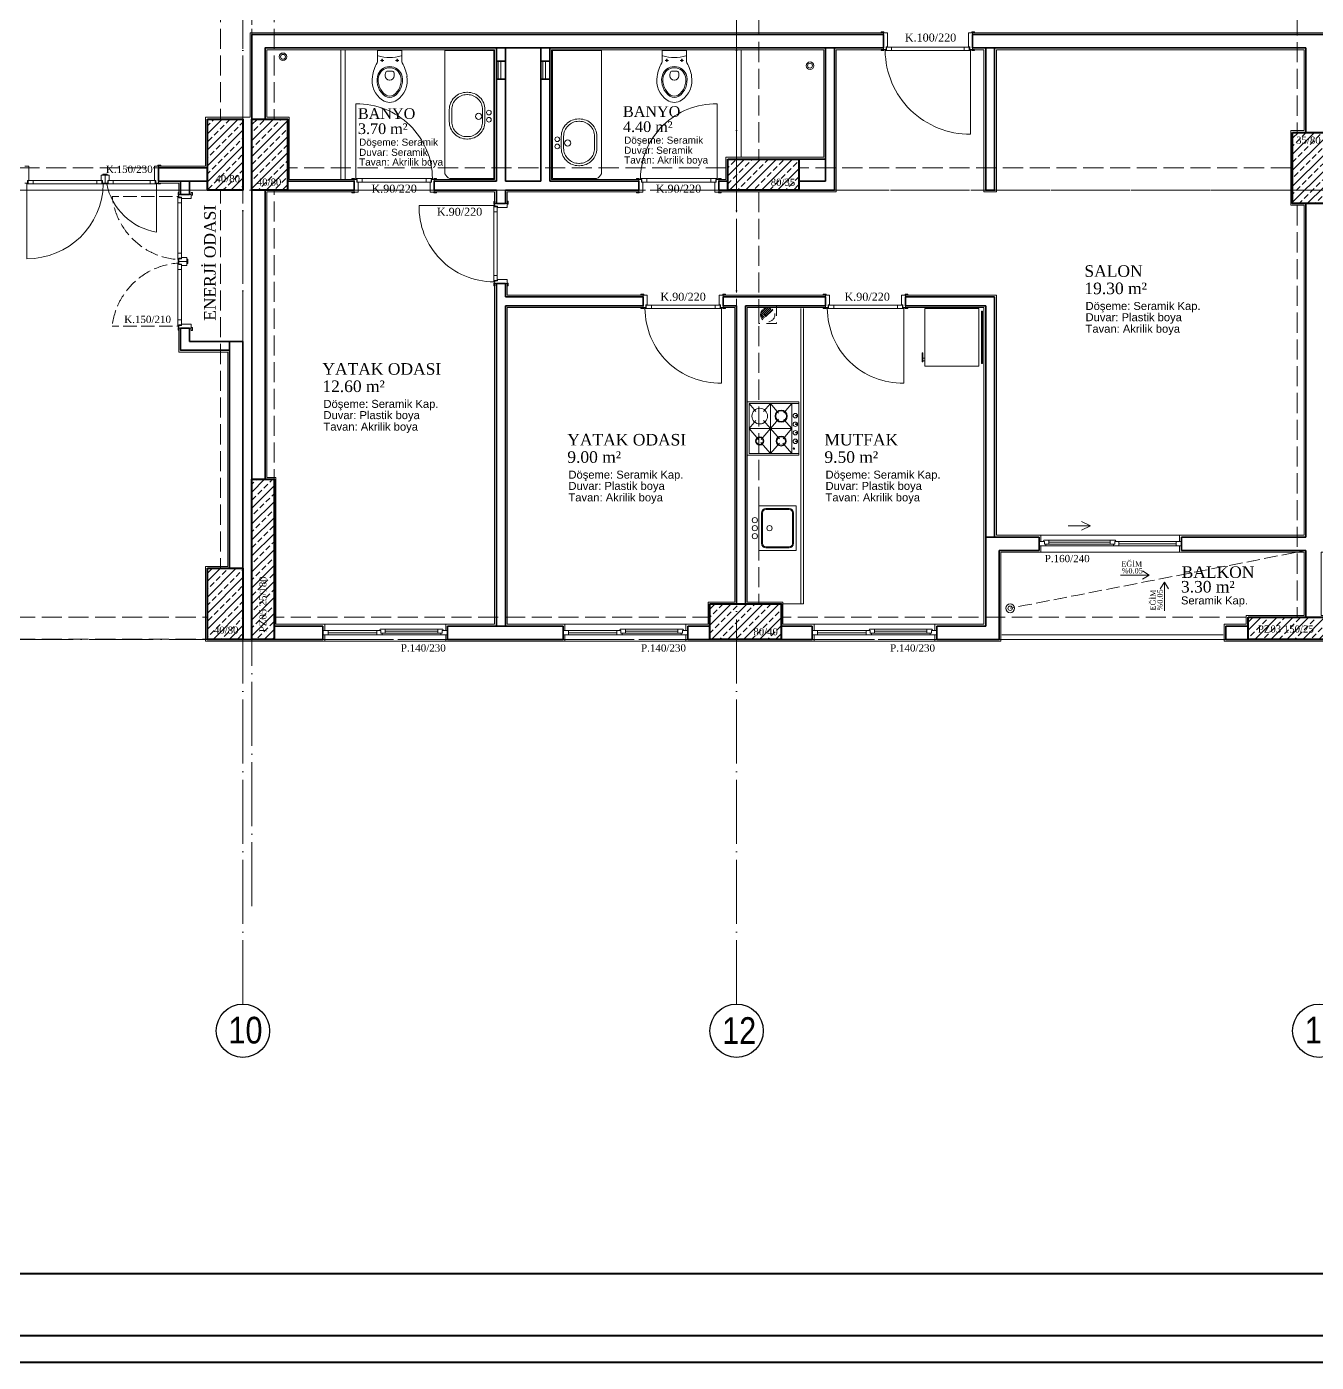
# Model space of a CAD drawing. Header units: millimetres. Extents: x 11587 to 81192, y -36083 to -25300.
# Drawn here: x 27138 to 28588, y -36083 to -34581 of the extents above; entities that cross this region are included whole.
import ezdxf

# ---------------------------------------------------------------- set-up
doc = ezdxf.new("R2010")
doc.units = ezdxf.units.MM
doc.linetypes.add('AKS', pattern=[30, 24, -3, 0, -3])
doc.linetypes.add('IZDUSUM1', pattern=[20, 7.5, -5, 7.5, 0])
for name, color, linetype, lineweight in [('rtm-aks balon', 20, 'Continuous', 25), ('rtm-aks balon yazı', 7, 'Continuous', 20), ('rtm-aks yeni', 7, 'AKS', 20), ('rtm-antet-02', 140, 'Continuous', 40), ('rtm-cam', 141, 'Continuous', 9), ('rtm-duv tugla', 22, 'Continuous', 35), ('rtm-izdusum-üst ince', 8, 'IZDUSUM1', 5), ('rtm-kapı-ahsap', 35, 'Continuous', 13), ('rtm-mhl-yazı-adı', 150, 'Continuous', 30), ('rtm-mhl-yazı-m2', 7, 'Continuous', 20), ('rtm-mhl-yazı-malzeme', 253, 'Continuous', 13), ('rtm-pen-ahsap', 35, 'Continuous', 13), ('rtm-plan katmanı-05', 205, 'Continuous', 20), ('rtm-plan katmanı-07', 135, 'Continuous', 9), ('rtm-sembol ok', 7, 'Continuous', 20), ('rtm-sıva', 252, 'Continuous', 15), ('rtm-tarama-betonarme', 51, 'Continuous', 15), ('rtm-tas_betonarme', 50, 'Continuous', 40), ('rtm-tefris vitrifiye', 9, 'Continuous', 9)]:
    doc.layers.add(name, color=color, linetype=linetype, lineweight=lineweight)
doc.styles.add('AKSYAZI', font='ARIALN.TTF')
doc.styles.add('ARIAL', font='times.ttf')
doc.styles.get("Standard").update_dxf_attribs({"font": 'arial.ttf'})
doc.styles.add('VAZ-OLCU', font='times.ttf', dxfattribs={"height": 60})
pattern_1 = [(45, (3786.76, 20249.116), (-8.980256, 8.980256), []), (45, (3795.74, 20249.116), (-8.980256, 8.980256), [6.35, -3.175])]
pattern_2 = [(45, (1835.655, 20162.28), (-8.980256, 8.980256), []), (45, (1844.636, 20162.28), (-8.980256, 8.980256), [6.35, -3.175])]

# ---------------------------------------------------------------- blocks, each defined once
blk = doc.blocks.new('KİRİŞA')
at = {"layer": 'rtm-izdusum-üst ince', "ltscale": 1.5}
for points in [[(23569.4, -54934.2), (23569.4, -54699.2)], [(23594.4, -54934.2), (23594.4, -54699.2)], [(23324.4, -54989.2), (23554.4, -54989.2)], [(23324.4, -55014.2), (23554.4, -55014.2)], [(23569.4, -55439.2), (23569.4, -55014.2)], [(23594.4, -55439.2), (23594.4, -55014.2)], [(23319.4, -55494.2), (23554.4, -55494.2)], [(23319.4, -55519.2), (23554.4, -55519.2)]]:
    blk.add_lwpolyline(points, dxfattribs=at)
blk = doc.blocks.new('ABLOKKİRİŞ2')
at = {"layer": 'rtm-izdusum-üst ince', "ltscale": 1.5}
for points in [[(26100.5, -54892.4), (26100.5, -54482.4)], [(26125.5, -54892.4), (26125.5, -54482.4)], [(26730.5, -54862.4), (26730.5, -54512.4)], [(25555.5, -54847.4), (25555.5, -54527.4)], [(25580.5, -54847.4), (25580.5, -54527.4)], [(25595.5, -54902.4), (26090.5, -54902.4)], [(26170.5, -54902.4), (26725.5, -54902.4)], [(25555.5, -55252.4), (25555.5, -54927.4)], [(25580.5, -55252.4), (25580.5, -54927.4)], [(25595.5, -54927.4), (26090.5, -54927.4)], [(26100.5, -55392.4), (26100.5, -54927.4)], [(26125.5, -55392.4), (26125.5, -54927.4)], [(26170.5, -54927.4), (26725.5, -54927.4)], [(26730.5, -55407.4), (26730.5, -54942.4)], [(25580.5, -55407.4), (26070.5, -55407.4)], [(26150.5, -55407.4), (26675.5, -55407.4)], [(25580.5, -55432.4), (26070.5, -55432.4)], [(26150.5, -55432.4), (26675.5, -55432.4)]]:
    blk.add_lwpolyline(points, dxfattribs=at)
blk = doc.blocks.new('rty')
at = {"layer": 'rtm-kapı-ahsap'}
for p, q in [((-58244.9, -62700.3), (-58243.8, -62700.3)), ((-58244.9, -62703.4), (-58244.9, -62700.3)), ((-58243.8, -62703.4), (-58244.9, -62703.4)), ((-58243.8, -62700.3), (-58243.8, -62703.4)), ((-58243.8, -62707.4), (-58243.8, -62702.9)), ((-58229.8, -62702.9), (-58243.8, -62702.9)), ((-58232.8, -62705.9), (-58232.8, -62707.4)), ((-58229.8, -62705.9), (-58232.8, -62705.9)), ((-58229.8, -62700.4), (-58229.8, -62703.4)), ((-58228.8, -62700.4), (-58229.8, -62700.4)), ((-58229.8, -62702.9), (-58229.8, -62705.9)), ((-58229.8, -62703.4), (-58228.8, -62703.4)), ((-58229.8, -62704.9), (-58228.8, -62704.9)), ((-58229.7, -62706.4), (-58229.7, -62704.9)), ((-58228.8, -62703.4), (-58228.8, -62700.4)), ((-58228.8, -62790.9), (-58228.8, -62704.9)), ((-58144.8, -62704.9), (-58228.8, -62704.9)), ((-58232.8, -62707.4), (-58243.8, -62707.4)), ((-58232.6, -62706.4), (-58232.6, -62789.4)), ((-58232.6, -62706.4), (-58229.7, -62706.4)), ((-58228.8, -62712), (-58232.6, -62712)), ((-58243.8, -62792.3), (-58244.9, -62792.3)), ((-58244.9, -62792.3), (-58244.9, -62795.4)), ((-58244.9, -62795.4), (-58243.8, -62795.4)), ((-58243.8, -62788.4), (-58243.8, -62792.9)), ((-58232.8, -62788.4), (-58243.8, -62788.4)), ((-58243.8, -62795.4), (-58243.8, -62792.3)), ((-58229.8, -62792.9), (-58243.8, -62792.9)), ((-58232.8, -62789.9), (-58232.8, -62788.4)), ((-58229.8, -62789.9), (-58232.8, -62789.9)), ((-58228.8, -62783.7), (-58232.6, -62783.7)), ((-58232.6, -62789.4), (-58229.7, -62789.4)), ((-58229.8, -62792.9), (-58229.8, -62789.9)), ((-58229.8, -62790.9), (-58228.8, -62790.9)), ((-58229.8, -62795.4), (-58229.8, -62792.3)), ((-58229.8, -62792.3), (-58228.8, -62792.3)), ((-58228.8, -62795.4), (-58229.8, -62795.4)), ((-58229.7, -62789.4), (-58229.7, -62790.9)), ((-58228.8, -62792.3), (-58228.8, -62795.4))]:
    blk.add_line(p, q, dxfattribs=at)
at = {"layer": 'rtm-kapı-ahsap', "const_width": 0.392}
blk.add_lwpolyline([(-58229.2, -62703.9, 1), (-58229.2, -62704.5, 1)], format="xyb", close=True, dxfattribs=at)
at = {"layer": 'rtm-kapı-ahsap'}
blk.add_arc((-58229.1, -62706.6), 84.3, 270.2011, 1.1472, dxfattribs=at)
blk = doc.blocks.new('K-100')
at = {"layer": 'rtm-kapı-ahsap'}
for p, q in [((-34308.1, -13702.2), (-34307, -13702.2)), ((-34308.1, -13705.4), (-34308.1, -13702.2)), ((-34307, -13705.4), (-34308.1, -13705.4)), ((-34307, -13702.2), (-34307, -13705.4)), ((-34307, -13709.3), (-34307, -13704.8)), ((-34288, -13704.8), (-34307, -13704.8)), ((-34291, -13709.3), (-34307, -13709.3)), ((-34288, -13707.8), (-34291, -13707.8)), ((-34291, -13707.8), (-34291, -13709.3)), ((-34290.8, -13801.3), (-34290.8, -13708.3)), ((-34290.8, -13708.3), (-34287.9, -13708.3)), ((-34288, -13702.3), (-34288, -13705.4)), ((-34287, -13702.3), (-34288, -13702.3)), ((-34288, -13704.8), (-34288, -13707.8)), ((-34288, -13705.4), (-34287, -13705.4)), ((-34288, -13706.8), (-34287, -13706.8)), ((-34287.9, -13708.3), (-34287.9, -13706.8)), ((-34287, -13705.4), (-34287, -13702.3)), ((-34287, -13706.8), (-34287, -13802.8)), ((-34287, -13713.9), (-34290.8, -13713.9)), ((-34287, -13795.6), (-34290.8, -13795.6)), ((-34307, -13804.2), (-34308.1, -13804.2)), ((-34308.1, -13804.2), (-34308.1, -13807.3)), ((-34308.1, -13807.3), (-34307, -13807.3)), ((-34307, -13800.3), (-34307, -13804.8)), ((-34291, -13800.3), (-34307, -13800.3)), ((-34307, -13807.3), (-34307, -13804.2)), ((-34288, -13804.8), (-34307, -13804.8)), ((-34291, -13801.8), (-34291, -13800.3)), ((-34288, -13801.8), (-34291, -13801.8)), ((-34290.8, -13801.3), (-34287.9, -13801.3)), ((-34288, -13804.8), (-34288, -13801.8)), ((-34288, -13802.8), (-34287, -13802.8)), ((-34288, -13807.3), (-34288, -13804.2)), ((-34288, -13804.2), (-34287, -13804.2)), ((-34287, -13807.3), (-34288, -13807.3)), ((-34287.9, -13801.3), (-34287.9, -13802.8)), ((-34193, -13802.8), (-34287, -13802.8)), ((-34287, -13804.2), (-34287, -13807.3))]:
    blk.add_line(p, q, dxfattribs=at)
at = {"layer": 'rtm-kapı-ahsap', "const_width": 0.392}
blk.add_lwpolyline([(-34287.4, -13803.7, -1), (-34287.4, -13803.1, -1)], format="xyb", close=True, dxfattribs=at)
at = {"layer": 'rtm-kapı-ahsap'}
blk.add_arc((-34287.9, -13801.7), 94.9, 359.3332, 89.4605, dxfattribs=at)

msp = doc.modelspace()

# ---------------------------------------------------------------- hatches: boundary and pattern name
at = {"layer": 'rtm-izdusum-üst ince', "ltscale": 1.5}
h = msp.add_hatch(dxfattribs=at)
h.set_pattern_fill('ANSI31', color=256, scale=0.5, angle=270, style=0)
h.set_pattern_definition([(315, (27961.192, -33700.7417), (1.122532, 1.122532), [])])
edge = h.paths.add_edge_path()
edge.add_arc((27971.19, -34905.13), 8, 42.76259, 222.76259)
edge.add_line((27965.32, -34910.57), (27977.07, -34899.7))
at = {"layer": 'rtm-tarama-betonarme'}
h = msp.add_hatch(dxfattribs=at)
h.set_pattern_fill('ANSI33', color=256, scale=2, style=0)
h.set_pattern_definition(pattern_1)
h.paths.add_polyline_path([(27381.19, -34765.13), (27341.19, -34765.13), (27341.19, -34685.13), (27381.19, -34685.13)])
h = msp.add_hatch(dxfattribs=at)
h.set_pattern_fill('ANSI33', color=256, scale=2, style=0)
h.set_pattern_definition(pattern_2)
h.paths.add_polyline_path([(27391.19, -34685.13), (27431.19, -34685.13), (27431.19, -34765.13), (27391.19, -34765.13)])
h = msp.add_hatch(dxfattribs=at)
h.set_pattern_fill('ANSI33', color=256, scale=2, style=0)
h.set_pattern_definition(pattern_2)
h.paths.add_polyline_path([(28561.19, -34780.13), (28561.19, -34700.13), (28596.19, -34700.13), (28596.19, -34780.13)])
h = msp.add_hatch(dxfattribs=at)
h.set_pattern_fill('ANSI33', color=256, scale=2, style=0)
h.set_pattern_definition(pattern_2)
h.paths.add_polyline_path([(27926.19, -34765.13), (27926.19, -34730.13), (28006.19, -34730.13), (28006.19, -34765.13)])
h = msp.add_hatch(dxfattribs=at)
h.set_pattern_fill('ANSI33', color=256, scale=2, style=0)
h.set_pattern_definition(pattern_2)
h.paths.add_polyline_path([(27391.19, -35270.13), (27391.19, -35090.13), (27416.19, -35090.13), (27416.19, -35270.13)])
h = msp.add_hatch(dxfattribs=at)
h.set_pattern_fill('ANSI33', color=256, scale=2, style=0)
h.set_pattern_definition(pattern_1)
h.paths.add_polyline_path([(27381.19, -35270.13), (27341.19, -35270.13), (27341.19, -35190.13), (27381.19, -35190.13)])
h = msp.add_hatch(dxfattribs=at)
h.set_pattern_fill('ANSI33', color=256, scale=2, style=0)
h.set_pattern_definition(pattern_2)
h.paths.add_polyline_path([(27906.19, -35270.13), (27906.19, -35230.13), (27986.19, -35230.13), (27986.19, -35270.13)])
h = msp.add_hatch(dxfattribs=at)
h.set_pattern_fill('ANSI33', color=256, scale=2, style=0)
h.set_pattern_definition(pattern_2)
h.paths.add_polyline_path([(28511.19, -35245.13), (28661.19, -35245.13), (28661.19, -35270.13), (28511.19, -35270.13)])

# ---------------------------------------------------------------- linework, layer by layer
at = {"layer": 'rtm-aks balon'}
for centre in [(27381.19, -35710.13), (27936.19, -35710.13), (28591.19, -35710.13)]:
    msp.add_circle(centre, 30, dxfattribs=at)
at = {"layer": 'rtm-aks yeni', "ltscale": 3}
for p, q in [((27391.19, -35570.13), (27391.19, -33480.13)), ((27936.19, -35680.13), (27936.19, -33480.13)), ((27381.19, -35680.13), (27381.19, -34415.13)), ((25316.19, -34765.13), (33681.19, -34765.13)), ((25316.19, -35270.13), (33681.19, -35270.13))]:
    msp.add_line(p, q, dxfattribs=at)
at = {"layer": 'rtm-antet-02'}
for points in [[(25171.61, -31582.89), (25171.61, -36082.89), (33826.61, -36082.89), (33826.61, -31582.89), (25171.61, -31582.89)], [(25201.61, -35982.89), (33796.61, -35982.89)]]:
    msp.add_lwpolyline(points, dxfattribs=at)
msp.add_lwpolyline([(25201.61, -31612.89), (25201.61, -36052.89), (33796.61, -36052.89), (33796.61, -31612.89)], close=True, dxfattribs=at)
at = {"layer": 'rtm-cam'}
for p, q in [((28287.19, -35160.88), (28356.19, -35160.88)), ((28365.69, -35162.63), (28430.19, -35162.63)), ((27531.69, -35262.63), (27477.19, -35262.63)), ((27600.19, -35260.88), (27541.19, -35260.88)), ((27801.69, -35262.63), (27747.19, -35262.63)), ((27870.19, -35260.88), (27811.19, -35260.88)), ((28081.69, -35262.63), (28027.19, -35262.63)), ((28150.19, -35260.88), (28091.19, -35260.88))]:
    msp.add_line(p, q, dxfattribs=at)
at = {"layer": 'rtm-duv tugla'}
for points in [[(28101.19, -34590.13), (27391.19, -34590.13), (27391.19, -34685.13)], [(28101.19, -34605.13), (28101.19, -34590.13)], [(28966.19, -34590.13), (28201.19, -34590.13)], [(28201.19, -34605.13), (28201.19, -34590.13)], [(27406.19, -34685.13), (27406.19, -34605.13), (28101.19, -34605.13)], [(27666.19, -34605.13), (27666.19, -34755.13)], [(27676.19, -34605.13), (27676.19, -34755.13)], [(27716.19, -34605.13), (27716.19, -34755.13)], [(27726.19, -34605.13), (27726.19, -34755.13)], [(28036.19, -34755.13), (28036.19, -34605.13)], [(28046.19, -34765.13), (28046.19, -34605.13)], [(28201.19, -34605.13), (28576.19, -34605.13)], [(28226.19, -34605.13), (28226.19, -34765.13), (28216.19, -34765.13), (28216.19, -34605.13)], [(28576.19, -34700.13), (28576.19, -34605.13)], [(27676.19, -34620.13), (27666.19, -34620.13)], [(27726.19, -34620.13), (27716.19, -34620.13)], [(27676.19, -34640.13), (27666.19, -34640.13)], [(27726.19, -34640.13), (27716.19, -34640.13)], [(28006.19, -34730.13), (28036.19, -34730.13)], [(27341.19, -34740.13), (27286.19, -34740.13)], [(27286.19, -34740.13), (27286.19, -34755.13)], [(27341.19, -34755.13), (27286.19, -34755.13)], [(27311.19, -34755.13), (27311.19, -34770.13)], [(27321.19, -34755.13), (27321.19, -34770.13)], [(27431.19, -34755.13), (27506.19, -34755.13)], [(27506.19, -34765.13), (27506.19, -34755.13)], [(27596.19, -34755.13), (27666.19, -34755.13)], [(27596.19, -34765.13), (27596.19, -34755.13)], [(27676.19, -34755.13), (27716.19, -34755.13)], [(27726.19, -34755.13), (27826.19, -34755.13)], [(27826.19, -34765.13), (27826.19, -34755.13)], [(27916.19, -34755.13), (27926.19, -34755.13)], [(27916.19, -34765.13), (27916.19, -34755.13)], [(28006.19, -34755.13), (28036.19, -34755.13)], [(27321.19, -34770.13), (27311.19, -34770.13)], [(27391.19, -35090.13), (27391.19, -34765.13)], [(27406.19, -35090.13), (27406.19, -34765.13)], [(27431.19, -34765.13), (27506.19, -34765.13)], [(27596.19, -34765.13), (27666.19, -34765.13)], [(27666.19, -34765.13), (27666.19, -34780.13)], [(27676.19, -34765.13), (27676.19, -34780.13)], [(27676.19, -34765.13), (27826.19, -34765.13)], [(27916.19, -34765.13), (27926.19, -34765.13)], [(28006.19, -34765.13), (28046.19, -34765.13)], [(27676.19, -34780.13), (27666.19, -34780.13)], [(28576.19, -35155.13), (28576.19, -34780.13)], [(27666.19, -34870.13), (27666.19, -35255.13)], [(27676.19, -34870.13), (27666.19, -34870.13)], [(27676.19, -34870.13), (27676.19, -34885.13)], [(27676.19, -34885.13), (27831.19, -34885.13)], [(27676.19, -34895.13), (27676.19, -35255.13)], [(27676.19, -34895.13), (27831.19, -34895.13)], [(27831.19, -34885.13), (27831.19, -34895.13)], [(27921.19, -34885.13), (28036.19, -34885.13)], [(27921.19, -34885.13), (27921.19, -34895.13)], [(27921.19, -34895.13), (27936.19, -34895.13)], [(27936.19, -34895.13), (27936.19, -35230.13)], [(27946.19, -34895.13), (27946.19, -35230.13)], [(27946.19, -34895.13), (28036.19, -34895.13)], [(28036.19, -34885.13), (28036.19, -34895.13)], [(28126.19, -34885.13), (28226.19, -34885.13)], [(28126.19, -34885.13), (28126.19, -34895.13)], [(28126.19, -34895.13), (28216.19, -34895.13)], [(28216.19, -35155.13), (28216.19, -34895.13)], [(28226.19, -35155.13), (28226.19, -34885.13)], [(27311.19, -34920.13), (27311.19, -34945.13), (27366.19, -34945.13)], [(27321.19, -34920.13), (27311.19, -34920.13)], [(27321.19, -34920.13), (27321.19, -34935.13), (27381.19, -34935.13)], [(27366.19, -34935.13), (27366.19, -35190.13)], [(27381.19, -34935.13), (27381.19, -35190.13)], [(28276.19, -35155.13), (28216.19, -35155.13)], [(28216.19, -35155.13), (28216.19, -35255.13)], [(28276.19, -35170.13), (28276.19, -35155.13)], [(28576.19, -35155.13), (28436.19, -35155.13)], [(28436.19, -35170.13), (28436.19, -35155.13)], [(28276.19, -35170.13), (28231.19, -35170.13)], [(28231.19, -35170.13), (28231.19, -35270.13)], [(28576.19, -35170.13), (28436.19, -35170.13)], [(28576.19, -35245.13), (28576.19, -35170.13)], [(27471.19, -35255.13), (27416.19, -35255.13)], [(27471.19, -35255.13), (27471.19, -35270.13)], [(27741.19, -35255.13), (27611.19, -35255.13)], [(27611.19, -35255.13), (27611.19, -35270.13)], [(27741.19, -35255.13), (27741.19, -35270.13)], [(27906.19, -35255.13), (27881.19, -35255.13)], [(27881.19, -35255.13), (27881.19, -35270.13)], [(28021.19, -35255.13), (27986.19, -35255.13)], [(28021.19, -35255.13), (28021.19, -35270.13)], [(28161.19, -35255.13), (28161.19, -35270.13)], [(28216.19, -35255.13), (28161.19, -35255.13)], [(28511.19, -35255.13), (28486.19, -35255.13)], [(28486.19, -35270.13), (28486.19, -35255.13)], [(27381.19, -35270.13), (27391.19, -35270.13)], [(27471.19, -35270.13), (27416.19, -35270.13)], [(27741.19, -35270.13), (27611.19, -35270.13)], [(27906.19, -35270.13), (27881.19, -35270.13)], [(28021.19, -35270.13), (27986.19, -35270.13)], [(28231.19, -35270.13), (28161.19, -35270.13)], [(28511.19, -35270.13), (28486.19, -35270.13)]]:
    msp.add_lwpolyline(points, dxfattribs=at)
at = {"layer": 'rtm-izdusum-üst ince'}
for p, q in [((27234.2, -34772.14), (27308.19, -34772.14)), ((27234.2, -34918.13), (27308.19, -34918.13))]:
    msp.add_line(p, q, dxfattribs=at)
at = {"layer": 'rtm-izdusum-üst ince', "ltscale": 1.5}
for points in [[(27961.19, -34895.13), (27981.19, -34895.13), (27981.19, -34915.13), (27961.19, -34915.13), (27961.19, -34895.13)], [(27977.07, -34899.7), (27965.32, -34910.57)]]:
    msp.add_lwpolyline(points, dxfattribs=at)
at = {"layer": 'rtm-izdusum-üst ince'}
msp.add_lwpolyline([(28576.19, -35170.13), (28243.69, -35235.13)], dxfattribs=at)
at = {"layer": 'rtm-izdusum-üst ince', "ltscale": 1.5}
msp.add_circle((27971.19, -34905.13), 8, dxfattribs=at)
at = {"layer": 'rtm-izdusum-üst ince'}
for centre, start, end in [((27313.79, -34763.25), 186.37639, 265.99449), ((27313.79, -34927.02), 94.00551, 173.62361)]:
    msp.add_arc(centre, 80.08, start, end, dxfattribs=at)
at = {"layer": 'rtm-kapı-ahsap'}
for p, q in [((27140.69, -34738.13), (27136.19, -34738.13)), ((27140.69, -34754.13), (27140.69, -34738.13)), ((27281.69, -34754.13), (27281.69, -34738.13)), ((27281.69, -34738.13), (27286.19, -34738.13)), ((27285.62, -34736.98), (27288.74, -34736.98)), ((27285.62, -34738.13), (27285.62, -34736.98)), ((27288.74, -34738.13), (27285.62, -34738.13)), ((27286.19, -34757.13), (27286.19, -34738.13)), ((27288.74, -34736.98), (27288.74, -34738.13)), ((27136.19, -34757.13), (27139.19, -34757.13)), ((27138.2, -34757.13), (27138.2, -34758.13)), ((27139.71, -34757.19), (27138.2, -34757.19)), ((27224.19, -34758.13), (27138.2, -34758.13)), ((27138.2, -34842.12), (27138.2, -34758.13)), ((27139.19, -34754.13), (27140.69, -34754.13)), ((27139.19, -34757.13), (27139.19, -34754.13)), ((27139.71, -34754.27), (27222.68, -34754.27)), ((27139.71, -34754.27), (27139.71, -34757.19)), ((27145.34, -34758.13), (27145.34, -34754.27)), ((27217.05, -34758.13), (27217.05, -34754.27)), ((27221.69, -34748.13), (27226.19, -34748.13)), ((27221.69, -34754.13), (27221.69, -34748.13)), ((27223.19, -34754.13), (27221.69, -34754.13)), ((27222.68, -34754.27), (27222.68, -34757.19)), ((27222.68, -34757.19), (27224.19, -34757.19)), ((27223.19, -34757.13), (27223.19, -34754.13)), ((27226.19, -34757.13), (27223.19, -34757.13)), ((27226.76, -34746.98), (27223.64, -34746.98)), ((27223.64, -34746.98), (27223.64, -34748.13)), ((27223.64, -34748.13), (27226.76, -34748.13)), ((27223.69, -34758.11), (27223.69, -34757.13)), ((27223.69, -34757.13), (27226.76, -34757.13)), ((27226.76, -34758.11), (27223.69, -34758.11)), ((27224.19, -34757.13), (27224.19, -34758.13)), ((27225.62, -34748.13), (27225.62, -34746.98)), ((27225.62, -34746.98), (27228.74, -34746.98)), ((27228.74, -34748.13), (27225.62, -34748.13)), ((27228.69, -34757.13), (27225.62, -34757.13)), ((27225.62, -34757.13), (27225.62, -34758.11)), ((27225.62, -34758.11), (27228.69, -34758.11)), ((27226.19, -34757.13), (27226.19, -34748.13)), ((27226.19, -34757.13), (27226.19, -34748.13)), ((27230.69, -34748.13), (27226.19, -34748.13)), ((27226.19, -34757.13), (27229.19, -34757.13)), ((27226.76, -34748.13), (27226.76, -34746.98)), ((27226.76, -34757.13), (27226.76, -34758.11)), ((27228.2, -34757.13), (27228.2, -34758.13)), ((27229.71, -34757.19), (27228.2, -34757.19)), ((27228.2, -34758.13), (27284.19, -34758.13)), ((27228.69, -34758.11), (27228.69, -34757.13)), ((27228.74, -34746.98), (27228.74, -34748.13)), ((27229.19, -34754.13), (27230.69, -34754.13)), ((27229.19, -34757.13), (27229.19, -34754.13)), ((27229.71, -34754.27), (27229.71, -34757.19)), ((27282.68, -34754.27), (27229.71, -34754.27)), ((27230.69, -34754.13), (27230.69, -34748.13)), ((27235.34, -34758.13), (27235.34, -34754.27)), ((27277.05, -34758.13), (27277.05, -34754.27)), ((27283.19, -34754.13), (27281.69, -34754.13)), ((27282.68, -34754.27), (27282.68, -34757.19)), ((27282.68, -34757.19), (27284.19, -34757.19)), ((27283.19, -34757.13), (27283.19, -34754.13)), ((27286.19, -34757.13), (27283.19, -34757.13)), ((27284.19, -34757.13), (27284.19, -34758.13)), ((27284.19, -34812.12), (27284.19, -34758.13)), ((27285.62, -34757.13), (27285.62, -34758.11)), ((27288.69, -34757.13), (27285.62, -34757.13)), ((27285.62, -34758.11), (27288.69, -34758.11)), ((27288.69, -34758.11), (27288.69, -34757.13)), ((27309.19, -34772.14), (27308.19, -34772.14)), ((27308.19, -34843.13), (27308.19, -34772.14)), ((27308.21, -34767.64), (27309.19, -34767.64)), ((27308.21, -34770.7), (27308.21, -34767.64)), ((27309.19, -34770.7), (27308.21, -34770.7)), ((27309.14, -34773.65), (27309.14, -34772.14)), ((27312.06, -34773.65), (27309.14, -34773.65)), ((27309.19, -34767.64), (27309.19, -34770.7)), ((27309.19, -34770.13), (27309.19, -34773.13)), ((27309.19, -34770.13), (27323.19, -34770.13)), ((27309.19, -34773.13), (27312.19, -34773.13)), ((27312.06, -34773.65), (27312.06, -34841.62)), ((27312.19, -34773.13), (27312.19, -34774.63)), ((27312.19, -34774.63), (27323.19, -34774.63)), ((27323.19, -34767.58), (27323.19, -34770.7)), ((27324.34, -34767.58), (27323.19, -34767.58)), ((27323.19, -34774.63), (27323.19, -34770.13)), ((27323.19, -34770.7), (27324.34, -34770.7)), ((27324.34, -34770.7), (27324.34, -34767.58)), ((27308.19, -34779.28), (27312.06, -34779.28)), ((27308.19, -34835.99), (27312.06, -34835.99)), ((27309.19, -34843.13), (27308.19, -34843.13)), ((27308.19, -34847.14), (27308.19, -34918.13)), ((27309.19, -34847.14), (27308.19, -34847.14)), ((27308.21, -34845.7), (27308.21, -34842.64)), ((27308.21, -34842.64), (27309.19, -34842.64)), ((27309.19, -34844.57), (27308.21, -34844.57)), ((27308.21, -34844.57), (27308.21, -34847.63)), ((27309.19, -34845.7), (27308.21, -34845.7)), ((27308.21, -34847.63), (27309.19, -34847.63)), ((27309.14, -34841.62), (27309.14, -34843.13)), ((27312.06, -34841.62), (27309.14, -34841.62)), ((27309.14, -34848.65), (27309.14, -34847.14)), ((27312.06, -34848.65), (27309.14, -34848.65)), ((27309.19, -34842.13), (27312.19, -34842.13)), ((27309.19, -34845.13), (27309.19, -34842.13)), ((27309.19, -34842.64), (27309.19, -34845.7)), ((27309.19, -34847.63), (27309.19, -34844.57)), ((27309.19, -34845.13), (27309.19, -34848.13)), ((27309.19, -34845.13), (27318.19, -34845.13)), ((27309.19, -34845.13), (27318.19, -34845.13)), ((27309.19, -34848.13), (27312.19, -34848.13)), ((27312.06, -34916.62), (27312.06, -34848.65)), ((27312.19, -34842.13), (27312.19, -34840.63)), ((27312.19, -34840.63), (27318.19, -34840.63)), ((27312.19, -34848.13), (27312.19, -34849.63)), ((27312.19, -34849.63), (27318.19, -34849.63)), ((27318.19, -34840.63), (27318.19, -34845.13)), ((27319.34, -34842.58), (27318.19, -34842.58)), ((27318.19, -34842.58), (27318.19, -34845.7)), ((27318.19, -34847.69), (27318.19, -34844.57)), ((27318.19, -34844.57), (27319.34, -34844.57)), ((27318.19, -34849.63), (27318.19, -34845.13)), ((27318.19, -34845.7), (27319.34, -34845.7)), ((27319.34, -34847.69), (27318.19, -34847.69)), ((27319.34, -34845.7), (27319.34, -34842.58)), ((27319.34, -34844.57), (27319.34, -34847.69)), ((27308.19, -34854.28), (27312.06, -34854.28)), ((27308.19, -34910.99), (27312.06, -34910.99)), ((27309.19, -34918.13), (27308.19, -34918.13)), ((27308.21, -34919.57), (27308.21, -34922.63)), ((27309.19, -34919.57), (27308.21, -34919.57)), ((27308.21, -34922.63), (27309.19, -34922.63)), ((27309.14, -34916.62), (27309.14, -34918.13)), ((27312.06, -34916.62), (27309.14, -34916.62)), ((27309.19, -34917.13), (27312.19, -34917.13)), ((27309.19, -34920.13), (27309.19, -34917.13)), ((27309.19, -34922.63), (27309.19, -34919.57)), ((27309.19, -34920.13), (27323.19, -34920.13)), ((27312.19, -34917.13), (27312.19, -34915.63)), ((27312.19, -34915.63), (27323.19, -34915.63)), ((27323.19, -34915.63), (27323.19, -34920.13)), ((27323.19, -34919.57), (27324.34, -34919.57)), ((27323.19, -34922.69), (27323.19, -34919.57)), ((27324.34, -34922.69), (27323.19, -34922.69)), ((27324.34, -34919.57), (27324.34, -34922.69))]:
    msp.add_line(p, q, dxfattribs=at)
for points in [[(27668.19, -34620.13), (27668.19, -34640.13)], [(27671.19, -34620.13), (27671.19, -34640.13)], [(27718.19, -34620.13), (27718.19, -34640.13)], [(27721.19, -34620.13), (27721.19, -34640.13)]]:
    msp.add_lwpolyline(points, dxfattribs=at)
at = {"layer": 'rtm-kapı-ahsap', "const_width": 0.392}
for points in [[(27285.12, -34757.72, 1), (27284.51, -34757.72, 1)], [(27308.6, -34771.21, -1), (27308.6, -34771.81, -1)], [(27308.6, -34919.06, 1), (27308.6, -34918.45, 1)]]:
    msp.add_lwpolyline(points, format="xyb", close=True, dxfattribs=at)
at = {"layer": 'rtm-kapı-ahsap'}
for centre, radius, start, end in [((27138.6, -34756.52), 85.6, 269.73074, 358.92101), ((27294.71, -34745.18), 67.77, 191.02098, 261.06269)]:
    msp.add_arc(centre, radius, start, end, dxfattribs=at)
at = {"layer": 'rtm-pen-ahsap'}
for p, q in [((28276.19, -35160.13), (28282.19, -35160.13)), ((28283.69, -35165.13), (28276.19, -35165.13)), ((28281.56, -35158.63), (28287.19, -35158.63)), ((28282.19, -35163.13), (28282.19, -35160.13)), ((28282.19, -35163.13), (28287.19, -35163.13)), ((28283.69, -35165.13), (28283.69, -35163.13)), ((28356.19, -35158.63), (28287.19, -35158.63)), ((28287.19, -35163.13), (28287.19, -35158.63)), ((28356.19, -35163.13), (28287.19, -35163.13)), ((28361.83, -35158.63), (28356.19, -35158.63)), ((28356.19, -35163.13), (28356.19, -35158.63)), ((28361.19, -35163.13), (28356.19, -35163.13)), ((28359.69, -35163.13), (28359.69, -35165.13)), ((28367.19, -35165.13), (28359.69, -35165.13)), ((28361.19, -35160.13), (28365.69, -35160.13)), ((28361.19, -35163.13), (28361.19, -35160.13)), ((28425.19, -35160.13), (28365.69, -35160.13)), ((28365.69, -35165.13), (28365.69, -35160.13)), ((28367.19, -35165.13), (28436.19, -35165.13)), ((28425.19, -35160.13), (28430.83, -35160.13)), ((28430.19, -35165.13), (28430.19, -35160.13)), ((28436.19, -35160.13), (28430.19, -35160.13)), ((27471.19, -35260.13), (27477.19, -35260.13)), ((27530.19, -35265.13), (27471.19, -35265.13)), ((27482.19, -35260.13), (27476.56, -35260.13)), ((27477.19, -35265.13), (27477.19, -35260.13)), ((27482.19, -35260.13), (27531.69, -35260.13)), ((27530.19, -35265.13), (27537.69, -35265.13)), ((27536.19, -35260.13), (27531.69, -35260.13)), ((27531.69, -35265.13), (27531.69, -35260.13)), ((27535.56, -35258.63), (27541.19, -35258.63)), ((27536.19, -35263.13), (27536.19, -35260.13)), ((27536.19, -35263.13), (27541.19, -35263.13)), ((27537.69, -35263.13), (27537.69, -35265.13)), ((27541.19, -35258.63), (27600.19, -35258.63)), ((27541.19, -35263.13), (27541.19, -35258.63)), ((27541.19, -35263.13), (27600.19, -35263.13)), ((27605.83, -35258.63), (27600.19, -35258.63)), ((27600.19, -35263.13), (27600.19, -35258.63)), ((27605.19, -35263.13), (27600.19, -35263.13)), ((27603.69, -35265.13), (27603.69, -35263.13)), ((27603.69, -35265.13), (27611.19, -35265.13)), ((27611.19, -35260.13), (27605.19, -35260.13)), ((27605.19, -35263.13), (27605.19, -35260.13)), ((27741.19, -35260.13), (27747.19, -35260.13)), ((27800.19, -35265.13), (27741.19, -35265.13)), ((27752.19, -35260.13), (27746.56, -35260.13)), ((27747.19, -35265.13), (27747.19, -35260.13)), ((27752.19, -35260.13), (27801.69, -35260.13)), ((27800.19, -35265.13), (27807.69, -35265.13)), ((27806.19, -35260.13), (27801.69, -35260.13)), ((27801.69, -35265.13), (27801.69, -35260.13)), ((27805.56, -35258.63), (27811.19, -35258.63)), ((27806.19, -35263.13), (27806.19, -35260.13)), ((27806.19, -35263.13), (27811.19, -35263.13)), ((27807.69, -35263.13), (27807.69, -35265.13)), ((27811.19, -35258.63), (27870.19, -35258.63)), ((27811.19, -35263.13), (27811.19, -35258.63)), ((27811.19, -35263.13), (27870.19, -35263.13)), ((27875.83, -35258.63), (27870.19, -35258.63)), ((27870.19, -35263.13), (27870.19, -35258.63)), ((27875.19, -35263.13), (27870.19, -35263.13)), ((27873.69, -35265.13), (27873.69, -35263.13)), ((27873.69, -35265.13), (27881.19, -35265.13)), ((27881.19, -35260.13), (27875.19, -35260.13)), ((27875.19, -35263.13), (27875.19, -35260.13)), ((28021.19, -35260.13), (28027.19, -35260.13)), ((28080.19, -35265.13), (28021.19, -35265.13)), ((28032.19, -35260.13), (28026.56, -35260.13)), ((28027.19, -35265.13), (28027.19, -35260.13)), ((28032.19, -35260.13), (28081.69, -35260.13)), ((28080.19, -35265.13), (28087.69, -35265.13)), ((28086.19, -35260.13), (28081.69, -35260.13)), ((28081.69, -35265.13), (28081.69, -35260.13)), ((28085.56, -35258.63), (28091.19, -35258.63)), ((28086.19, -35263.13), (28086.19, -35260.13)), ((28086.19, -35263.13), (28091.19, -35263.13)), ((28087.69, -35263.13), (28087.69, -35265.13)), ((28091.19, -35258.63), (28150.19, -35258.63)), ((28091.19, -35263.13), (28091.19, -35258.63)), ((28091.19, -35263.13), (28150.19, -35263.13)), ((28155.83, -35258.63), (28150.19, -35258.63)), ((28150.19, -35263.13), (28150.19, -35258.63)), ((28155.19, -35263.13), (28150.19, -35263.13)), ((28153.69, -35265.13), (28153.69, -35263.13)), ((28153.69, -35265.13), (28161.19, -35265.13)), ((28161.19, -35260.13), (28155.19, -35260.13)), ((28155.19, -35263.13), (28155.19, -35260.13))]:
    msp.add_line(p, q, dxfattribs=at)
for points in [[(28281.56, -35158.63), (28280.69, -35160.13)], [(28361.83, -35158.63), (28362.69, -35160.13)], [(27535.56, -35258.63), (27534.69, -35260.13)], [(27605.83, -35258.63), (27606.69, -35260.13)], [(27805.56, -35258.63), (27804.69, -35260.13)], [(27875.83, -35258.63), (27876.69, -35260.13)], [(28085.56, -35258.63), (28084.69, -35260.13)], [(28155.83, -35258.63), (28156.69, -35260.13)]]:
    msp.add_lwpolyline(points, dxfattribs=at)
at = {"layer": 'rtm-plan katmanı-05', "ltscale": 0.6}
for points in [[(28434.19, -35153.13), (28278.19, -35153.13)], [(28434.19, -35172.13), (28278.19, -35172.13)], [(27473.19, -35253.13), (27609.19, -35253.13)], [(27743.19, -35253.13), (27879.19, -35253.13)], [(28023.19, -35253.13), (28159.19, -35253.13)], [(27473.19, -35272.13), (27609.19, -35272.13)], [(27743.19, -35272.13), (27879.19, -35272.13)], [(28023.19, -35272.13), (28159.19, -35272.13)]]:
    msp.add_lwpolyline(points, dxfattribs=at)
at = {"layer": 'rtm-plan katmanı-05'}
for points in [[(28483.19, -35265.13), (28234.19, -35265.13)], [(28483.19, -35270.13), (28234.19, -35270.13)]]:
    msp.add_lwpolyline(points, dxfattribs=at)
for radius in [5, 2.5]:
    msp.add_circle((28243.69, -35235.13), radius, dxfattribs=at)
at = {"layer": 'rtm-plan katmanı-07'}
for points in [[(28359.69, -35165.13), (28283.69, -35165.13)], [(27537.69, -35265.13), (27603.69, -35265.13)], [(27807.69, -35265.13), (27873.69, -35265.13)], [(28087.69, -35265.13), (28153.69, -35265.13)]]:
    msp.add_lwpolyline(points, dxfattribs=at)
at = {"layer": 'rtm-sembol ok'}
for points in [[(28308.94, -35142.45), (28333.94, -35142.45)], [(28333.94, -35142.45), (28323.94, -35137.45)], [(28333.94, -35142.45), (28323.94, -35147.45)], [(28400, -35197.92), (28392.59, -35193.25)], [(28367.67, -35197.92), (28400, -35197.92)], [(28400, -35197.92), (28392.59, -35202.59)], [(28417.1, -35205.87), (28412.44, -35213.27)], [(28417.1, -35238.2), (28417.1, -35205.87)], [(28417.1, -35205.87), (28421.77, -35213.27)]]:
    msp.add_lwpolyline(points, dxfattribs=at)
at = {"layer": 'rtm-sıva'}
for points in [[(27339.19, -34738.13), (27339.19, -34683.13), (27389.19, -34683.13), (27389.19, -34588.13), (28101.19, -34588.13)], [(28966.19, -34588.13), (28201.19, -34588.13)], [(27506.19, -34753.13), (27433.19, -34753.13), (27433.19, -34683.13), (27408.19, -34683.13), (27408.19, -34607.13), (27664.19, -34607.13), (27664.19, -34753.13), (27596.19, -34753.13)], [(27826.19, -34753.13), (27728.19, -34753.13), (27728.19, -34607.13), (28034.19, -34607.13), (28034.19, -34728.13), (27924.19, -34728.13), (27924.19, -34753.13), (27916.19, -34753.13)], [(27916.19, -34767.13), (28048.19, -34767.13), (28048.19, -34607.13), (28101.19, -34607.13)], [(28201.19, -34607.13), (28214.19, -34607.13), (28214.19, -34767.13), (28228.19, -34767.13), (28228.19, -34607.13), (28574.19, -34607.13), (28574.19, -34698.13), (28559.19, -34698.13), (28559.19, -34782.13), (28574.19, -34782.13), (28574.19, -35153.13), (28434.19, -35153.13), (28434.19, -35160.13)], [(27339.19, -34738.13), (27286.19, -34738.13)], [(27309.19, -34757.13), (27286.19, -34757.13)], [(27309.19, -34757.13), (27309.19, -34770.13)], [(27473.19, -35260.13), (27473.19, -35253.13), (27418.19, -35253.13), (27418.19, -35088.13), (27408.19, -35088.13), (27408.19, -34767.13), (27506.19, -34767.13)], [(27596.19, -34767.13), (27664.19, -34767.13), (27664.19, -34780.13)], [(27678.19, -34780.13), (27678.19, -34767.13), (27826.19, -34767.13)], [(27609.19, -35260.13), (27609.19, -35253.13), (27664.19, -35253.13), (27664.19, -34870.13)], [(27678.19, -34870.13), (27678.19, -34883.13), (27831.19, -34883.13)], [(27921.19, -34883.13), (28036.19, -34883.13)], [(28126.19, -34883.13), (28228.19, -34883.13), (28228.19, -35153.13), (28278.19, -35153.13), (28278.19, -35160.13)], [(27831.19, -34897.13), (27678.19, -34897.13), (27678.19, -35253.13), (27743.19, -35253.13), (27743.19, -35260.13)], [(27879.19, -35260.13), (27879.19, -35253.13), (27904.19, -35253.13), (27904.19, -35228.13), (27934.19, -35228.13), (27934.19, -34897.13), (27921.19, -34897.13)], [(28023.19, -35260.13), (28023.19, -35253.13), (27988.19, -35253.13), (27988.19, -35228.13), (27948.19, -35228.13), (27948.19, -34897.13), (28036.19, -34897.13)], [(28126.19, -34897.13), (28214.19, -34897.13), (28214.19, -35253.13), (28159.19, -35253.13), (28159.19, -35260.13)], [(27309.19, -34920.13), (27309.19, -34947.13), (27364.19, -34947.13)], [(27473.19, -35265.13), (27473.19, -35272.13), (27339.19, -35272.13), (27339.19, -35188.13), (27364.19, -35188.13), (27364.19, -34947.13)], [(28278.19, -35165.13), (28278.19, -35172.13), (28233.19, -35172.13), (28233.19, -35272.13), (28159.19, -35272.13), (28159.19, -35265.13)], [(28434.19, -35165.13), (28434.19, -35172.13), (28574.19, -35172.13), (28574.19, -35243.13), (28509.19, -35243.13), (28509.19, -35253.13), (28484.19, -35253.13), (28484.19, -35272.13), (28688.19, -35272.13), (28688.19, -35253.13), (28663.19, -35253.13), (28663.19, -35243.13), (28593.19, -35243.13), (28593.19, -35172.13), (28733.19, -35172.13), (28733.19, -35165.13)], [(27743.19, -35265.13), (27743.19, -35272.13), (27609.19, -35272.13), (27609.19, -35265.13)], [(27879.19, -35265.13), (27879.19, -35272.13), (28023.19, -35272.13), (28023.19, -35265.13)]]:
    msp.add_lwpolyline(points, dxfattribs=at)
at = {"layer": 'rtm-tas_betonarme'}
for points in [[(27341.19, -34685.13), (27381.19, -34685.13), (27381.19, -34765.13), (27341.19, -34765.13)], [(27391.19, -34685.13), (27431.19, -34685.13), (27431.19, -34765.13), (27391.19, -34765.13)], [(28561.19, -34700.13), (28596.19, -34700.13), (28596.19, -34780.13), (28561.19, -34780.13)], [(27926.19, -34730.13), (28006.19, -34730.13), (28006.19, -34765.13), (27926.19, -34765.13)], [(27391.19, -35090.13), (27416.19, -35090.13), (27416.19, -35270.13), (27391.19, -35270.13)], [(27341.19, -35190.13), (27381.19, -35190.13), (27381.19, -35270.13), (27341.19, -35270.13)], [(27906.19, -35230.13), (27986.19, -35230.13), (27986.19, -35270.13), (27906.19, -35270.13)], [(28511.19, -35245.13), (28661.19, -35245.13), (28661.19, -35270.13), (28511.19, -35270.13)]]:
    msp.add_lwpolyline(points, close=True, dxfattribs=at)
at = {"layer": 'rtm-tefris vitrifiye'}
for p, q in [((27532.45, -34608.13), (27559.93, -34608.13)), ((27532.45, -34620.72), (27532.45, -34608.13)), ((27559.93, -34620.72), (27559.93, -34608.13)), ((27852.45, -34608.13), (27879.93, -34608.13)), ((27852.45, -34620.72), (27852.45, -34608.13)), ((27879.93, -34620.72), (27879.93, -34608.13)), ((27535.82, -34619.13), (27539.74, -34619.13)), ((27537.67, -34617.26), (27537.67, -34620.97)), ((27556.56, -34619.13), (27552.64, -34619.13)), ((27554.72, -34617.26), (27554.72, -34620.97)), ((27855.82, -34619.13), (27859.74, -34619.13)), ((27857.67, -34617.26), (27857.67, -34620.97)), ((27876.56, -34619.13), (27872.64, -34619.13)), ((27874.72, -34617.26), (27874.72, -34620.97)), ((27548.36, -34631.23), (27544.03, -34631.23)), ((27868.36, -34631.23), (27864.03, -34631.23)), ((28011.19, -35230.13), (28011.19, -34898.13)), ((28147.63, -34898.04), (28208.63, -34898.04)), ((28208.63, -34898.04), (28208.63, -34963.04)), ((28211.63, -34901.04), (28211.63, -34960.04)), ((28212.63, -34901.04), (28211.63, -34901.04)), ((28212.63, -34960.04), (28212.63, -34901.04)), ((28144.63, -34948.04), (28144.63, -34958.04)), ((28145.63, -34948.04), (28144.63, -34948.04)), ((28145.63, -34958.04), (28145.63, -34948.04)), ((28147.63, -34954.04), (28145.63, -34954.04)), ((28144.63, -34958.04), (28145.63, -34958.04)), ((28147.63, -34957.04), (28145.63, -34957.04)), ((28208.63, -34963.04), (28147.63, -34963.04)), ((28211.63, -34960.04), (28212.63, -34960.04)), ((27948.19, -35063.11), (27948.19, -35003.11)), ((27957.88, -35014.07), (27950.19, -35005.11)), ((27950.19, -35061.11), (27950.19, -35005.11)), ((27950.19, -35005.11), (27998.19, -35005.11)), ((27974.19, -35005.11), (27966.51, -35014.07)), ((27974.19, -35005.11), (27983.3, -35015.73)), ((27974.19, -35061.11), (27974.19, -35005.11)), ((27989.43, -35015.33), (27998.19, -35005.11)), ((27998.19, -35005.11), (28006.19, -35005.11)), ((27998.19, -35061.11), (27998.19, -35005.11)), ((28006.19, -35063.11), (28006.19, -35003.11)), ((27950.19, -35033.11), (27957.88, -35024.14)), ((27966.51, -35024.14), (27974.19, -35033.11)), ((27974.19, -35033.11), (27983.15, -35022.65)), ((27989.37, -35022.82), (27998.19, -35033.11)), ((28002.21, -35018.39), (28002.21, -35018.93)), ((28004.68, -35018.39), (28002.21, -35018.39)), ((28002.21, -35018.93), (28004.68, -35018.93)), ((28002.21, -35027.98), (28002.21, -35028.51)), ((28004.68, -35027.98), (28002.21, -35027.98)), ((28002.21, -35028.51), (28004.68, -35028.51)), ((27960.64, -35045.3), (27950.19, -35033.11)), ((27950.19, -35033.11), (27998.19, -35033.11)), ((27974.19, -35033.11), (27963.71, -35045.34)), ((27974.19, -35033.11), (27984.22, -35044.81)), ((27988.45, -35044.48), (27998.19, -35033.11)), ((28002.21, -35037.56), (28002.21, -35038.1)), ((28004.68, -35037.56), (28002.21, -35037.56)), ((28002.21, -35038.1), (28004.68, -35038.1)), ((27950.19, -35061.11), (28006.19, -35061.11)), ((27963.55, -35048.7), (27974.19, -35061.11)), ((27974.19, -35061.11), (27984.21, -35049.42)), ((27988.31, -35049.58), (27998.19, -35061.11)), ((28002.21, -35047.15), (28002.21, -35047.69)), ((28004.68, -35047.15), (28002.21, -35047.15)), ((28002.21, -35047.69), (28004.68, -35047.69)), ((27948.19, -35063.11), (28006.19, -35063.11)), ((28003.19, -35120.13), (27961.19, -35120.13)), ((27961.19, -35170.13), (27961.19, -35120.13)), ((28003.19, -35120.13), (28003.19, -35170.13)), ((27964.19, -35162.13), (27964.19, -35128.13)), ((27965.19, -35162.13), (27965.19, -35128.13)), ((27995.19, -35123.13), (27969.19, -35123.13)), ((27995.19, -35124.13), (27969.19, -35124.13)), ((27999.19, -35128.13), (27999.19, -35162.13)), ((28000.19, -35128.13), (28000.19, -35162.13)), ((27995.19, -35166.13), (27969.19, -35166.13)), ((28003.19, -35170.13), (27961.19, -35170.13)), ((27995.19, -35167.13), (27969.19, -35167.13))]:
    msp.add_line(p, q, dxfattribs=at)
for points in [[(27491.19, -34608.13), (27491.19, -34753.13)], [(27496.19, -34608.13), (27496.19, -34753.13)], [(27936.19, -34608.13), (27936.19, -34727.13)], [(27941.19, -34608.13), (27941.19, -34727.13)], [(28008.19, -35230.13), (28008.19, -34898.13)], [(28147.63, -34963.04), (28147.63, -34898.04)], [(27948.19, -35003.11), (28006.19, -35003.11)], [(27988.19, -35230.13), (28011.19, -35230.13)]]:
    msp.add_lwpolyline(points, dxfattribs=at)
for points in [[(27608.19, -34608.13), (27608.19, -34746.55, 0.2032744), (27613.77, -34752.13), (27663.19, -34752.13), (27663.19, -34608.13), (27608.19, -34608.13)], [(27784.19, -34608.13), (27784.19, -34746.55, -0.2032744), (27778.61, -34752.13), (27729.19, -34752.13), (27729.19, -34608.13), (27784.19, -34608.13)], [(27632.83, -34707.6), (27633.72, -34707.6, 0.4142136), (27653.32, -34688), (27653.32, -34674.61, 0.4142136), (27633.72, -34655.01), (27632.83, -34655.01, 0.4142136), (27613.22, -34674.61), (27613.22, -34688, 0.4142136)], [(27632.83, -34704.93), (27633.72, -34704.93, 0.4142136), (27650.65, -34688), (27650.65, -34674.61, 0.4142136), (27633.72, -34657.68), (27632.83, -34657.68, 0.4142136), (27615.9, -34674.61), (27615.9, -34688, 0.4142136)], [(27759.56, -34737.6), (27758.67, -34737.6, -0.4142136), (27739.06, -34718), (27739.06, -34704.61, -0.4142136), (27758.67, -34685.01), (27759.56, -34685.01, -0.4142136), (27779.16, -34704.61), (27779.16, -34718, -0.4142136)], [(27759.56, -34734.93), (27758.67, -34734.93, -0.4142136), (27741.74, -34718), (27741.74, -34704.61, -0.4142136), (27758.67, -34687.68), (27759.56, -34687.68, -0.4142136), (27776.49, -34704.61), (27776.49, -34718, -0.4142136)]]:
    msp.add_lwpolyline(points, format="xyb", close=True, dxfattribs=at)
for centre, radius in [((27426.19, -34615.13), 4.25), ((27426.19, -34615.13), 2.75), ((27537.67, -34619.13), 0.825), ((27554.72, -34619.13), 0.825), ((27857.67, -34619.13), 0.825), ((27874.72, -34619.13), 0.825), ((28018.69, -34625.13), 4.25), ((28018.69, -34625.13), 2.75), ((27646.19, -34682.13), 3.56), ((27657.77, -34677.85), 2.67), ((27657.77, -34685.87), 2.67), ((27734.61, -34707.85), 2.67), ((27734.61, -34715.87), 2.67), ((27746.19, -34712.13), 3.56), ((27962.19, -35019.11), 8.84), ((27986.19, -35019.11), 6.84), ((27986.19, -35019.11), 6.05), ((28002.19, -35018.66), 2.5), ((28002.19, -35028.25), 2.5), ((27962.19, -35047.11), 4.63), ((27962.19, -35047.11), 3.84), ((27986.19, -35047.11), 5.63), ((27986.19, -35047.11), 4.84), ((28002.19, -35037.83), 2.5), ((28002.19, -35047.42), 2.5), ((28000.62, -35055.69), 0.75), ((27956.69, -35136.13), 3), ((27956.69, -35145.13), 3), ((27956.69, -35154.13), 3), ((27973.19, -35145.13), 3)]:
    msp.add_circle(centre, radius, dxfattribs=at)
for centre, radius, start, end in [((27570.22, -34643.89), 44, 149.90538, 171.23608), ((27530.25, -34620.72), 2.2, 329.90538, 0), ((27546.26, -34640.36), 14.3, 90.2662, 167.18786), ((27546.19, -34571.94), 44, 252.84729, 287.15268), ((27546.12, -34640.36), 14.3, 12.81214, 89.7338), ((27562.13, -34620.72), 2.2, 180, 210.09462), ((27522.16, -34643.89), 44, 8.76392, 30.09462), ((27890.22, -34643.89), 44, 149.90538, 171.23608), ((27850.25, -34620.72), 2.2, 329.90538, 0), ((27866.26, -34640.36), 14.3, 90.2662, 167.18786), ((27866.19, -34571.94), 44, 252.84729, 287.15268), ((27866.12, -34640.36), 14.3, 12.81214, 89.7338), ((27882.13, -34620.72), 2.2, 180, 210.09462), ((27842.16, -34643.89), 44, 8.76392, 30.09462), ((27553.89, -34641.52), 27.5, 170.50823, 235.09555), ((27553.89, -34641.52), 22, 168.5694, 234.81148), ((27553.89, -34641.52), 20.57, 168.5694, 234.81148), ((27546.26, -34640.36), 12.87, 90.2662, 167.18786), ((27554, -34636.13), 12.95, 167.82692, 183.31203), ((27546.17, -34636.46), 5.12, 180, 269.73777), ((27544.03, -34633.98), 2.75, 90, 167.82692), ((27546.12, -34640.36), 12.87, 12.81214, 89.7338), ((27546.22, -34636.46), 5.11, 270.26223, 0), ((27548.36, -34633.98), 2.75, 12.17308, 90), ((27538.49, -34641.52), 20.57, 305.18852, 11.4306), ((27538.39, -34636.13), 12.95, 356.68797, 12.17308), ((27538.49, -34641.52), 22, 305.18852, 11.4306), ((27538.49, -34641.52), 27.5, 304.90445, 9.49177), ((27873.89, -34641.52), 27.5, 170.50823, 235.09555), ((27873.89, -34641.52), 22, 168.5694, 234.81148), ((27873.89, -34641.52), 20.57, 168.5694, 234.81148), ((27866.26, -34640.36), 12.87, 90.2662, 167.18786), ((27874, -34636.13), 12.95, 167.82692, 183.31203), ((27866.17, -34636.46), 5.12, 180, 269.73777), ((27864.03, -34633.98), 2.75, 90, 167.82692), ((27866.12, -34640.36), 12.87, 12.81214, 89.7338), ((27866.22, -34636.46), 5.11, 270.26223, 0), ((27868.36, -34633.98), 2.75, 12.17308, 90), ((27858.49, -34641.52), 20.57, 305.18852, 11.4306), ((27858.39, -34636.13), 12.95, 356.68797, 12.17308), ((27858.49, -34641.52), 22, 305.18852, 11.4306), ((27858.49, -34641.52), 27.5, 304.90445, 9.49177), ((27546.19, -34651.58), 14.85, 237.23949, 302.76051), ((27546.19, -34651.58), 9.35, 237.83247, 302.16749), ((27546.19, -34651.58), 7.92, 237.83247, 302.16749), ((27866.19, -34651.58), 14.85, 237.23949, 302.76051), ((27866.19, -34651.58), 9.35, 237.83247, 302.16749), ((27866.19, -34651.58), 7.92, 237.83247, 302.16749), ((27969.19, -35128.13), 5, 90, 180), ((27969.19, -35128.13), 4, 90, 180), ((27995.19, -35128.13), 5, 0, 90), ((27995.19, -35128.13), 4, 0, 90), ((27969.19, -35162.13), 5, 180, 270), ((27969.19, -35162.13), 4, 180, 270), ((27995.19, -35162.13), 4, 270, 0), ((27995.19, -35162.13), 5, 270, 0)]:
    msp.add_arc(centre, radius, start, end, dxfattribs=at)

# ---------------------------------------------------------------- block references
at = {"layer": 'rtm-izdusum-üst ince'}
for name, p in [('KİRİŞA', (3786.76, 20249.12)), ('ABLOKKİRİŞ2', (1835.66, 20162.28))]:
    msp.add_blockref(name, p, dxfattribs=at)
at = {"layer": 'rtm-kapı-ahsap', "xscale": -1}
for name, p, rotation in [('K-100', (14396.4, -68895.11), 90), ('rty', (90619.06, 23476.65), 270)]:
    msp.add_blockref(name, p, dxfattribs=dict(at, rotation=rotation))
at = {"layer": 'rtm-kapı-ahsap'}
for p, rotation in [((-35196.68, 23476.65), 90.00000000000001), ((90624.06, -93126.91), 270), ((90829.06, -93126.91), 270)]:
    msp.add_blockref('rty', p, dxfattribs=dict(at, rotation=rotation))
at = {"layer": 'rtm-kapı-ahsap', "xscale": -1}
msp.add_blockref('rty', (-30565.59, 27922.74), dxfattribs=at)

# ---------------------------------------------------------------- texts
at = {"layer": 'rtm-aks balon yazı', "char_height": 30, "width": 27.7214, "attachment_point": 7, "style": 'AKSYAZI'}
for s, insert in [('10', (27364.97, -35724.9)), ('12', (27919.97, -35724.9)), ('13', (28574.97, -35724.9))]:
    msp.add_mtext(s, dxfattribs=dict(at, insert=insert))
at = {"layer": 'rtm-mhl-yazı-adı', "style": 'ARIAL'}
for s, height, p in [('BANYO', 12, (27808.46, -34682.69)), ('BANYO', 12, (27510.51, -34684.97)), ('SALON', 13, (28327.17, -34862.5)), ('YATAK ODASI', 13, (27470.46, -34972.58)), ('YATAK ODASI', 13, (27745.83, -35052.14)), ('MUTFAK', 13, (28034.87, -35052.14)), ('EĞİM', 6, (28368.7, -35188.25)), ('%%%0.05', 6, (28369.04, -35196.01)), ('BALKON', 13, (28436.45, -35201.02))]:
    msp.add_text(s, height=height, dxfattribs=at).set_placement(p)
for s, height, p in [('ENERJİ ODASI', 13, (27350.57, -34911.95)), ('EĞİM', 6, (28407.1, -35237.58)), ('%%%0.05', 6, (28415.09, -35237.58))]:
    msp.add_text(s, height=height, rotation=90, dxfattribs=at).set_placement(p)
at = {"layer": 'rtm-mhl-yazı-m2', "style": 'ARIAL'}
for s, height, p in [('3.70 m² ', 12, (27510.51, -34702)), ('4.40 m² ', 12, (27808.46, -34699.72)), ('35/80', 8, (28565.24, -34712.84)), ('40/80', 8, (27350.34, -34756.21)), ('40/80', 8, (27396.84, -34760)), ('80/35', 8, (27974.54, -34760.19)), ('19.30 m² ', 13, (28327.17, -34881.99)), ('12.60 m² ', 13, (27470.46, -34992.07)), ('9.00 m² ', 13, (27745.83, -35071.63)), ('9.50 m² ', 13, (28034.87, -35071.63)), ('3.30 m² ', 13, (28435.71, -35217.43)), ('40/80', 8, (27348.59, -35263.75)), ('PZ03 150/25', 8, (28522.18, -35262.46)), ('80/40', 8, (27955.06, -35265.49))]:
    msp.add_text(s, height=height, dxfattribs=at).set_placement(p)
msp.add_text('PZ05 25/180', height=8, rotation=90, dxfattribs=at).set_placement((27407.54, -35262.07))
at = {"layer": 'rtm-mhl-yazı-malzeme', "style": 'VAZ-OLCU'}
for s, height, rotation, p in [('K.100/220', 9, 359.9602, (28125.3, -34597.99)), ('K.150/230', 8.192, 0.0398, (27227.15, -34745.71)), ('K.90/220', 9, 0.0398, (27525.72, -34767.95)), ('K.90/220', 9, 0.0398, (27845.36, -34767.95)), ('K.90/220', 9, 0.0398, (27599.24, -34793.9)), ('K.90/220', 9, 0.0398, (27850.54, -34889.44)), ('K.90/220', 9, 0.0398, (28057.48, -34889.41)), ('K.150/210', 8.192, 0.0398, (27247.77, -34914.48)), ('P.160/240', 8.192, 359.9602, (28282.55, -35183.32)), ('P.140/230', 8.192, 359.9602, (27558.71, -35283.85)), ('P.140/230', 8.192, 359.9602, (27828.71, -35283.85)), ('P.140/230', 8.192, 359.9602, (28108.71, -35283.85))]:
    msp.add_text(s, height=height, rotation=rotation, dxfattribs=at).set_placement(p)
at = {"layer": 'rtm-mhl-yazı-malzeme'}
for s, height, p in [('Döşeme: Seramik', 8, (27511.8, -34715.14)), ('Döşeme: Seramik', 8, (27809.75, -34712.86)), ('Duvar: Seramik', 8, (27809.75, -34724.22)), ('Tavan: Akrilik boya ', 8, (27511.8, -34737.41)), ('Duvar: Seramik', 8, (27511.8, -34726.51)), ('Tavan: Akrilik boya ', 8, (27809.75, -34735.13)), ('Döşeme: Seramik Kap.', 9, (28328.46, -34899.77)), ('Duvar: Plastik boya ', 9, (28328.46, -34912.43)), ('Tavan: Akrilik boya ', 9, (28328.46, -34925.37)), ('Döşeme: Seramik Kap.', 9, (27471.75, -35009.85)), ('Duvar: Plastik boya ', 9, (27471.75, -35022.51)), ('Tavan: Akrilik boya ', 9, (27471.75, -35035.45)), ('Döşeme: Seramik Kap.', 9, (27747.12, -35089.41)), ('Döşeme: Seramik Kap.', 9, (28036.16, -35089.41)), ('Tavan: Akrilik boya ', 9, (27747.12, -35115.01)), ('Duvar: Plastik boya ', 9, (27747.12, -35102.07)), ('Tavan: Akrilik boya ', 9, (28036.16, -35115.01)), ('Duvar: Plastik boya ', 9, (28036.16, -35102.07)), ('Seramik Kap.', 9, (28435.71, -35230.84))]:
    msp.add_text(s, height=height, dxfattribs=at).set_placement(p)

doc.saveas('drawing.dxf')
